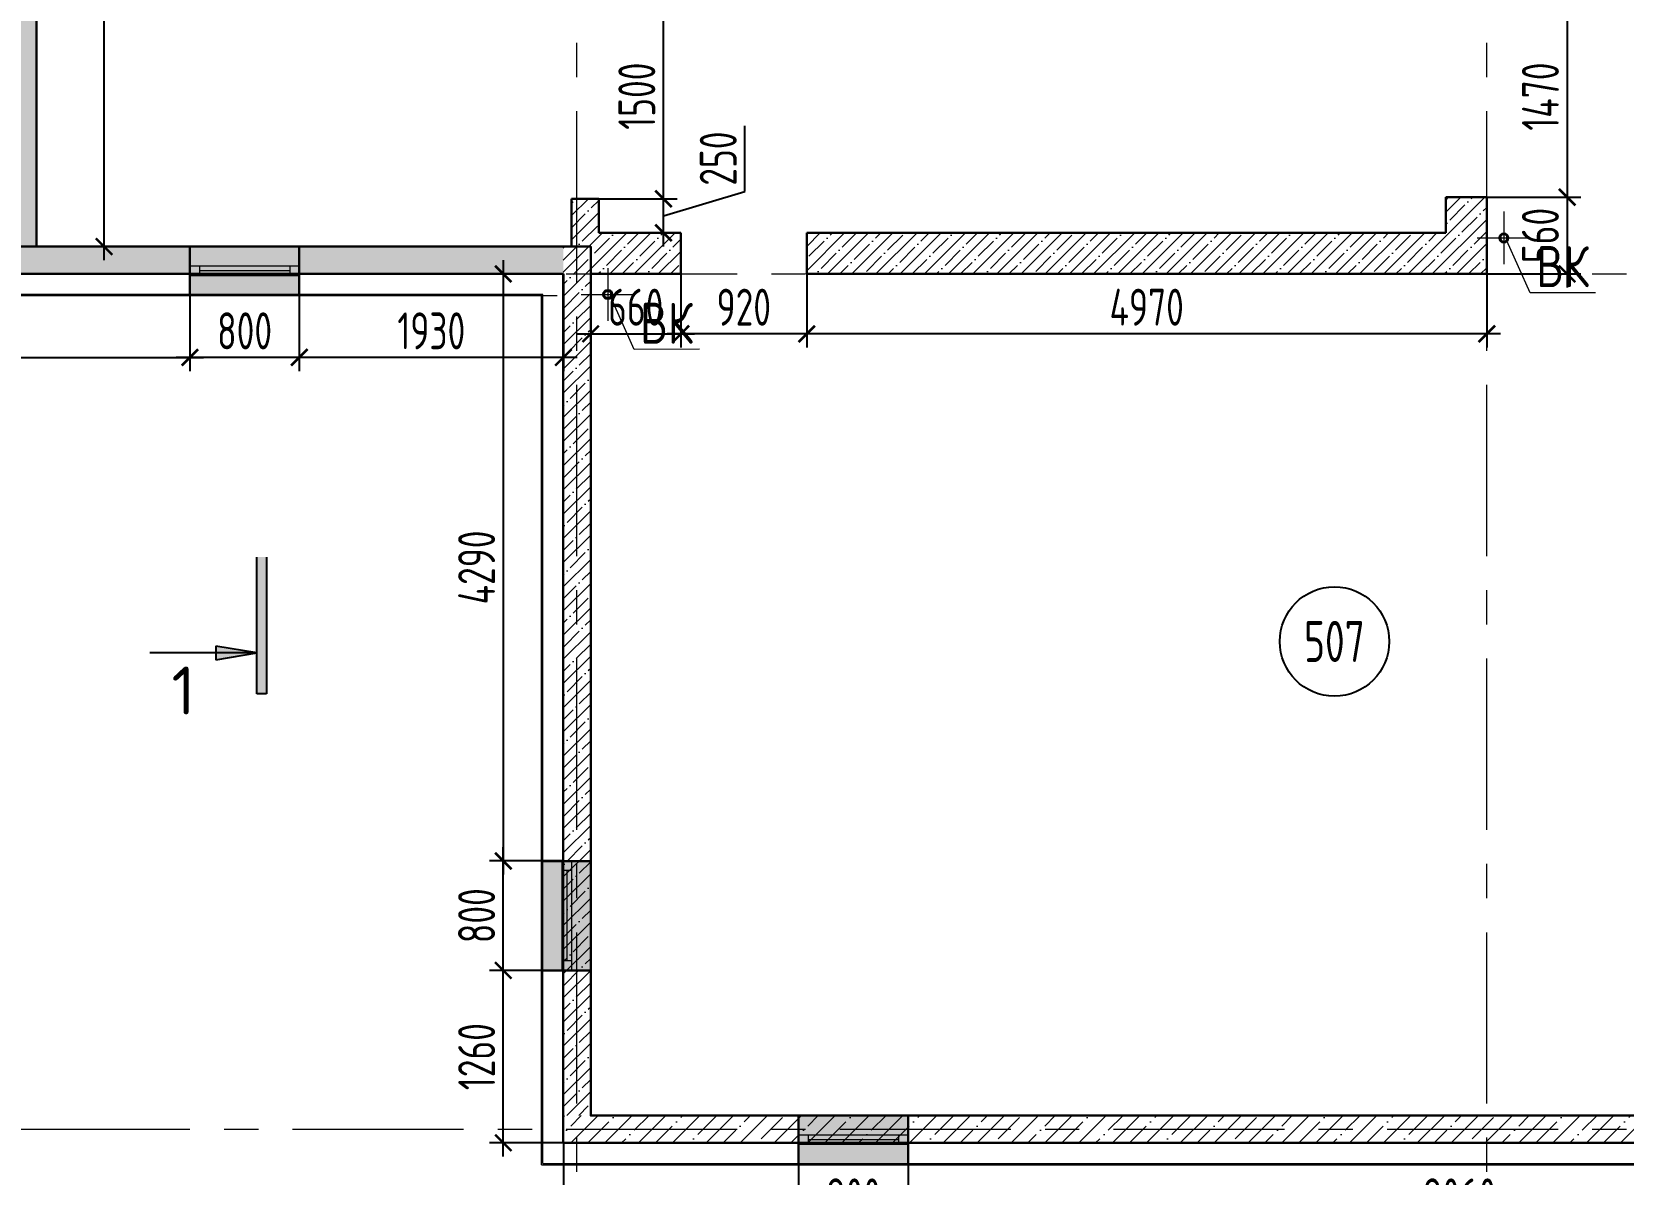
# Model space of a CAD drawing. Header units: millimetres. Extents: x -360149 to 682031, y -35655 to 209517.
# Drawn here: x 381085 to 392717, y 54877 to 63225 of the extents above; entities that cross this region are included whole.
import ezdxf
from ezdxf import colors
from ezdxf.entities.mleader import LeaderData, LeaderLine
from ezdxf.enums import TextEntityAlignment as Align
from ezdxf.math import Vec2, Vec3

# ---------------------------------------------------------------- set-up
doc = ezdxf.new("R2010")
doc.units = ezdxf.units.MM
doc.header["$MEASUREMENT"] = 0
doc.header["$PDMODE"] = 3
doc.header["$PDSIZE"] = -4
doc.linetypes.add('CENTER', pattern=[2, 1.25, -0.25, 0.25, -0.25])
doc.layers.get('0').update_dxf_attribs({"color": 250, "lineweight": 9})
doc.layers.get('Defpoints').update_dxf_attribs({"color": 6})
for name, color, linetype, lineweight in [('_ВК-К1', 14, 'Continuous', 40), ('АР_Маркер экспликации', 239, 'Continuous', 13), ('АР_Навесной фасад', 147, 'Continuous', 5), ('АР_Номер помещения', 1, 'Continuous', 25), ('АР_Окна БЛОК', 250, 'Continuous', 13), ('АР_Оси', 195, 'Continuous', 9), ('АР_Отметки', 250, 'Continuous', 15), ('АР_Помещения_площадь', 19, 'Continuous', 9), ('АР_Разрезы', 175, 'Continuous', 9), ('АР_Сущ Несущая стена', 216, 'Continuous', 30), ('АР_Штриховка монолит', 250, 'Continuous', 9), ('Подвал', 250, 'Continuous', 30), ('СТЕНЫ кирпич ЛИДЕР', 250, 'Continuous', 15)]:
    doc.layers.add(name, color=color, linetype=linetype, lineweight=lineweight)
doc.layers.add('АР_Отверстия', color=251, linetype='Continuous')
doc.layers.add('Тонкая', color=7, linetype='Continuous')
doc.layers.add('Для уточнения шахт ОВ', color=20, linetype='Continuous', lineweight=30, plot=False)
doc.styles.add('ICOCPEUR', font='isocpeur.ttf')
doc.styles.add('ISOCPEUR', font='isocpeur.ttf', dxfattribs={"width": 0.7})
doc.styles.add('METRO-STYLE', font='isocpeur.ttf', dxfattribs={"width": 0.9, "oblique": 15})
doc.styles.get("Standard").update_dxf_attribs({"font": 'isocpeur.ttf', "width": 0.7})
doc.dimstyles.new('R_100', dxfattribs={"dimtxt": 270, "dimasz": 120, "dimexe": 100, "dimexo": 0, "dimgap": 60, "dimtad": 1, "dimdec": 0, "dimrnd": 5, "dimzin": 0, "dimdsep": 46, "dimtxsty": 'ISOCPEUR', "dimblk": 'ARCHTICK', "dimcen": 0, "dimdle": 100, "dimclrd": 256, "dimclre": 256, "dimclrt": 256, "dimadec": 0, "dimazin": 0, "dimtfac": 2, "dimtdec": 0, "dimtofl": 0, "dimtmove": 1, "dimatfit": 3, "dimfxl": 1, "dimtvp": 3, "dimtolj": 1, "dimtzin": 0, "dimarcsym": 0})

# ---------------------------------------------------------------- blocks, each defined once
blk = doc.blocks.new('*U367')
at = {"true_color": 0xffffff}
h = blk.add_hatch(color=7, dxfattribs=at)
h.dxf.hatch_style = 1
h.paths.add_polyline_path([(-800, -140), (0, -140), (0, 220), (-800, 220)])
at = {"lineweight": 30}
for p, q in [((-800, -140), (-800, 220)), ((0, -140), (0, 220))]:
    blk.add_line(p, q, dxfattribs=at)
for p, q in [((0, 220), (-800, 220)), ((-800, 70), (0, 70)), ((-800, 0), (0, 0)), ((-730, 0), (-730, 70)), ((-730, 35), (-70, 35)), ((-70, 0), (-70, 70)), ((-800, -140), (0, -140)), ((-800, -140), (-800, -140)), ((-800, -140), (-800, -140)), ((0, -140), (0, -140)), ((0, -140), (0, -140))]:
    blk.add_line(p, q)
blk = doc.blocks.new('_ArchTick')
at = {"color": 0, "linetype": 'ByBlock', "const_width": 0.15}
blk.add_lwpolyline([(-0.5, -0.5), (0.5, 0.5)], dxfattribs=at)
blk = doc.blocks.new('*D774')
at = {"layer": 'Defpoints', "lineweight": -2, "ltscale": 100, "transparency": 16777216}
for p, q in [((381613, 61556), (381613, 72376)), ((381120, 72276), (381713, 72276)), ((381120, 61656), (381713, 61656))]:
    blk.add_line(p, q, dxfattribs=at)
at = {"layer": 'Defpoints', "color": 0, "ltscale": 100, "transparency": 16777216}
for p in [(381120, 72276), (381613, 72276), (381120, 61656)]:
    blk.add_point(p, dxfattribs=at)
at = {"layer": 'Defpoints', "lineweight": -2, "ltscale": 100, "transparency": 16777216, "xscale": 120, "yscale": 120, "zscale": 120}
for p, rotation in [((381613, 72276), 90), ((381613, 61656), 270)]:
    blk.add_blockref('_ArchTick', p, dxfattribs=dict(at, rotation=rotation))
at = {"layer": 'Defpoints', "lineweight": 30, "ltscale": 100, "transparency": 16777216, "insert": (381418, 66966), "char_height": 270, "attachment_point": 5, "rotation": 90, "style": 'ISOCPEUR'}
blk.add_mtext('\\A1;10620', dxfattribs=at)
blk = doc.blocks.new('*D778')
at = {"layer": 'Defpoints', "lineweight": -2, "ltscale": 100, "transparency": 16777216}
for p, q in [((386297, 62059), (386297, 62538)), ((385230, 62005), (385802, 62005)), ((385702, 61656), (385702, 62105)), ((385702, 61881), (386297, 62059)), ((385230, 61756), (385802, 61756))]:
    blk.add_line(p, q, dxfattribs=at)
at = {"layer": 'Defpoints', "color": 0, "lineweight": 13, "ltscale": 100, "transparency": 16777216}
for p in [(385230, 62005), (385702, 62005), (385230, 61756)]:
    blk.add_point(p, dxfattribs=at)
at = {"layer": 'Defpoints', "lineweight": -2, "ltscale": 100, "transparency": 16777216, "xscale": 120, "yscale": 120, "zscale": 120}
for p, rotation in [((385702, 62005), 90), ((385702, 61756), 270)]:
    blk.add_blockref('_ArchTick', p, dxfattribs=dict(at, rotation=rotation))
at = {"layer": 'Defpoints', "lineweight": 30, "ltscale": 100, "transparency": 16777216, "insert": (386102, 62299), "char_height": 270, "attachment_point": 5, "rotation": 90, "style": 'ISOCPEUR'}
blk.add_mtext('\\A1;250', dxfattribs=at)
blk = doc.blocks.new('*D670')
at = {"layer": 'Defpoints', "lineweight": -2, "ltscale": 100, "transparency": 16777216}
for p, q in [((385702, 61905), (385702, 63605)), ((385230, 63505), (385802, 63505)), ((385230, 62005), (385802, 62005))]:
    blk.add_line(p, q, dxfattribs=at)
at = {"layer": 'Defpoints', "color": 0, "lineweight": 13, "ltscale": 100, "transparency": 16777216}
for p in [(385230, 63505), (385702, 63505), (385230, 62005)]:
    blk.add_point(p, dxfattribs=at)
at = {"layer": 'Defpoints', "lineweight": -2, "ltscale": 100, "transparency": 16777216, "xscale": 120, "yscale": 120, "zscale": 120}
for p, rotation in [((385702, 63505), 90), ((385702, 62005), 270)]:
    blk.add_blockref('_ArchTick', p, dxfattribs=dict(at, rotation=rotation))
at = {"layer": 'Defpoints', "lineweight": 30, "ltscale": 100, "transparency": 16777216, "insert": (385507, 62755), "char_height": 270, "attachment_point": 5, "rotation": 90, "style": 'ISOCPEUR'}
blk.add_mtext('\\A1;1500', dxfattribs=at)
blk = doc.blocks.new('*D779')
at = {"layer": 'Defpoints', "lineweight": -2, "ltscale": 100, "transparency": 16777216}
for p, q in [((385170, 61456), (385170, 60918)), ((385829, 61456), (385829, 60918)), ((385070, 61018), (385929, 61018))]:
    blk.add_line(p, q, dxfattribs=at)
at = {"layer": 'Defpoints', "color": 0, "lineweight": 13, "ltscale": 100, "transparency": 16777216}
for p in [(385170, 61456), (385829, 61456), (385829, 61018)]:
    blk.add_point(p, dxfattribs=at)
at = {"layer": 'Defpoints', "lineweight": -2, "ltscale": 100, "transparency": 16777216, "xscale": 120, "yscale": 120, "zscale": 120, "rotation": 180}
blk.add_blockref('_ArchTick', (385170, 61018), dxfattribs=at)
at = {"layer": 'Defpoints', "lineweight": -2, "ltscale": 100, "transparency": 16777216, "xscale": 120, "yscale": 120, "zscale": 120}
blk.add_blockref('_ArchTick', (385829, 61018), dxfattribs=at)
at = {"layer": 'Defpoints', "lineweight": 30, "ltscale": 100, "transparency": 16777216, "insert": (385499, 61213), "char_height": 270, "attachment_point": 5, "style": 'ISOCPEUR'}
blk.add_mtext('\\A1;660', dxfattribs=at)
blk = doc.blocks.new('*D780')
at = {"layer": 'Defpoints', "lineweight": -2, "ltscale": 100, "transparency": 16777216}
for p, q in [((385829, 61456), (385829, 60918)), ((386749, 61456), (386749, 60918)), ((386849, 61018), (385729, 61018))]:
    blk.add_line(p, q, dxfattribs=at)
at = {"layer": 'Defpoints', "color": 0, "lineweight": 13, "ltscale": 100, "transparency": 16777216}
for p in [(385829, 61456), (386749, 61456), (385829, 61018)]:
    blk.add_point(p, dxfattribs=at)
at = {"layer": 'Defpoints', "lineweight": -2, "ltscale": 100, "transparency": 16777216, "xscale": 120, "yscale": 120, "zscale": 120, "rotation": 180}
blk.add_blockref('_ArchTick', (385829, 61018), dxfattribs=at)
at = {"layer": 'Defpoints', "lineweight": -2, "ltscale": 100, "transparency": 16777216, "xscale": 120, "yscale": 120, "zscale": 120}
blk.add_blockref('_ArchTick', (386749, 61018), dxfattribs=at)
at = {"layer": 'Defpoints', "lineweight": 30, "ltscale": 100, "transparency": 16777216, "insert": (386289, 61213), "char_height": 270, "attachment_point": 5, "style": 'ISOCPEUR'}
blk.add_mtext('\\A1;920', dxfattribs=at)
blk = doc.blocks.new('*D781')
at = {"layer": 'Defpoints', "lineweight": -2, "ltscale": 100, "transparency": 16777216}
for p, q in [((386749, 61456), (386749, 60918)), ((391720, 61456), (391720, 60918)), ((391820, 61018), (386649, 61018))]:
    blk.add_line(p, q, dxfattribs=at)
at = {"layer": 'Defpoints', "color": 0, "lineweight": 13, "ltscale": 100, "transparency": 16777216}
for p in [(386749, 61456), (391720, 61456), (386749, 61018)]:
    blk.add_point(p, dxfattribs=at)
at = {"layer": 'Defpoints', "lineweight": -2, "ltscale": 100, "transparency": 16777216, "xscale": 120, "yscale": 120, "zscale": 120, "rotation": 180}
blk.add_blockref('_ArchTick', (386749, 61018), dxfattribs=at)
at = {"layer": 'Defpoints', "lineweight": -2, "ltscale": 100, "transparency": 16777216, "xscale": 120, "yscale": 120, "zscale": 120}
blk.add_blockref('_ArchTick', (391720, 61018), dxfattribs=at)
at = {"layer": 'Defpoints', "lineweight": 30, "ltscale": 100, "transparency": 16777216, "insert": (389234, 61213), "char_height": 270, "attachment_point": 5, "style": 'ISOCPEUR'}
blk.add_mtext('\\A1;4970', dxfattribs=at)
blk = doc.blocks.new('*D782')
at = {"layer": 'Defpoints', "lineweight": -2, "ltscale": 100, "transparency": 16777216}
for p, q in [((392307, 62117), (392307, 61356)), ((391720, 62017), (392407, 62017)), ((391720, 61456), (392407, 61456))]:
    blk.add_line(p, q, dxfattribs=at)
at = {"layer": 'Defpoints', "color": 0, "lineweight": 13, "ltscale": 100, "transparency": 16777216}
for p in [(391720, 62017), (391720, 61456), (392307, 61456)]:
    blk.add_point(p, dxfattribs=at)
at = {"layer": 'Defpoints', "lineweight": -2, "ltscale": 100, "transparency": 16777216, "xscale": 120, "yscale": 120, "zscale": 120}
for p, rotation in [((392307, 62017), 90), ((392307, 61456), 270)]:
    blk.add_blockref('_ArchTick', p, dxfattribs=dict(at, rotation=rotation))
at = {"layer": 'Defpoints', "lineweight": 30, "ltscale": 100, "transparency": 16777216, "insert": (392112, 61737), "char_height": 270, "attachment_point": 5, "rotation": 90, "style": 'ISOCPEUR'}
blk.add_mtext('\\A1;560', dxfattribs=at)
blk = doc.blocks.new('*D783')
at = {"layer": 'Defpoints', "lineweight": -2, "ltscale": 100, "transparency": 16777216}
for p, q in [((392307, 63587), (392307, 61917)), ((391720, 63487), (392407, 63487)), ((391720, 62017), (392407, 62017))]:
    blk.add_line(p, q, dxfattribs=at)
at = {"layer": 'Defpoints', "color": 0, "lineweight": 13, "ltscale": 100, "transparency": 16777216}
for p in [(391720, 63487), (391720, 62017), (392307, 62017)]:
    blk.add_point(p, dxfattribs=at)
at = {"layer": 'Defpoints', "lineweight": -2, "ltscale": 100, "transparency": 16777216, "xscale": 120, "yscale": 120, "zscale": 120}
for p, rotation in [((392307, 63487), 90), ((392307, 62017), 270)]:
    blk.add_blockref('_ArchTick', p, dxfattribs=dict(at, rotation=rotation))
at = {"layer": 'Defpoints', "lineweight": 30, "ltscale": 100, "transparency": 16777216, "insert": (392112, 62752), "char_height": 270, "attachment_point": 5, "rotation": 90, "style": 'ISOCPEUR'}
blk.add_mtext('\\A1;1470', dxfattribs=at)
blk = doc.blocks.new('*D784')
at = {"layer": 'Defpoints', "lineweight": -2, "ltscale": 100, "transparency": 16777216}
for p, q in [((384970, 61456), (384970, 60746)), ((383040, 61296), (383040, 60746)), ((385070, 60846), (382940, 60846))]:
    blk.add_line(p, q, dxfattribs=at)
at = {"layer": 'Defpoints', "color": 0, "lineweight": 13, "ltscale": 100, "transparency": 16777216}
for p in [(384970, 61456), (383040, 61296), (383040, 60846)]:
    blk.add_point(p, dxfattribs=at)
at = {"layer": 'Defpoints', "lineweight": -2, "ltscale": 100, "transparency": 16777216, "xscale": 120, "yscale": 120, "zscale": 120, "rotation": 180}
blk.add_blockref('_ArchTick', (383040, 60846), dxfattribs=at)
at = {"layer": 'Defpoints', "lineweight": -2, "ltscale": 100, "transparency": 16777216, "xscale": 120, "yscale": 120, "zscale": 120}
blk.add_blockref('_ArchTick', (384970, 60846), dxfattribs=at)
at = {"layer": 'Defpoints', "lineweight": 30, "ltscale": 100, "transparency": 16777216, "insert": (384005, 61040), "char_height": 270, "attachment_point": 5, "style": 'ISOCPEUR'}
blk.add_mtext('\\A1;1930', dxfattribs=at)
blk = doc.blocks.new('*D785')
at = {"layer": 'Defpoints', "lineweight": -2, "ltscale": 100, "transparency": 16777216}
for p, q in [((382240, 61296), (382240, 60746)), ((383040, 61296), (383040, 60746)), ((383140, 60846), (382140, 60846))]:
    blk.add_line(p, q, dxfattribs=at)
at = {"layer": 'Defpoints', "color": 0, "lineweight": 13, "ltscale": 100, "transparency": 16777216}
for p in [(382240, 61296), (383040, 61296), (382240, 60846)]:
    blk.add_point(p, dxfattribs=at)
at = {"layer": 'Defpoints', "lineweight": -2, "ltscale": 100, "transparency": 16777216, "xscale": 120, "yscale": 120, "zscale": 120, "rotation": 180}
blk.add_blockref('_ArchTick', (382240, 60846), dxfattribs=at)
at = {"layer": 'Defpoints', "lineweight": -2, "ltscale": 100, "transparency": 16777216, "xscale": 120, "yscale": 120, "zscale": 120}
blk.add_blockref('_ArchTick', (383040, 60846), dxfattribs=at)
at = {"layer": 'Defpoints', "lineweight": 30, "ltscale": 100, "transparency": 16777216, "insert": (382640, 61040), "char_height": 270, "attachment_point": 5, "style": 'ISOCPEUR'}
blk.add_mtext('\\A1;800', dxfattribs=at)
blk = doc.blocks.new('*D786')
at = {"layer": 'Defpoints', "lineweight": -2, "ltscale": 100, "transparency": 16777216}
for p, q in [((377090, 61456), (377090, 60746)), ((382240, 61306), (382240, 60746)), ((376990, 60846), (382340, 60846))]:
    blk.add_line(p, q, dxfattribs=at)
at = {"layer": 'Defpoints', "color": 0, "lineweight": 13, "ltscale": 100, "transparency": 16777216}
for p in [(377090, 61456), (382240, 61306), (382240, 60846)]:
    blk.add_point(p, dxfattribs=at)
at = {"layer": 'Defpoints', "lineweight": -2, "ltscale": 100, "transparency": 16777216, "xscale": 120, "yscale": 120, "zscale": 120, "rotation": 180}
blk.add_blockref('_ArchTick', (377090, 60846), dxfattribs=at)
at = {"layer": 'Defpoints', "lineweight": -2, "ltscale": 100, "transparency": 16777216, "xscale": 120, "yscale": 120, "zscale": 120}
blk.add_blockref('_ArchTick', (382240, 60846), dxfattribs=at)
at = {"layer": 'Defpoints', "lineweight": 30, "ltscale": 100, "transparency": 16777216, "insert": (379665, 61041), "char_height": 270, "attachment_point": 5, "style": 'ISOCPEUR'}
blk.add_mtext('\\A1;5150', dxfattribs=at)
blk = doc.blocks.new('*D787')
at = {"layer": 'Defpoints', "lineweight": -2, "ltscale": 100, "transparency": 16777216}
for p, q in [((384531, 55006), (384531, 56466)), ((384970, 56366), (384431, 56366)), ((384970, 55106), (384431, 55106))]:
    blk.add_line(p, q, dxfattribs=at)
at = {"layer": 'Defpoints', "color": 0, "lineweight": 13, "ltscale": 100, "transparency": 16777216}
for p in [(384531, 56366), (384970, 56366), (384970, 55106)]:
    blk.add_point(p, dxfattribs=at)
at = {"layer": 'Defpoints', "lineweight": -2, "ltscale": 100, "transparency": 16777216, "xscale": 120, "yscale": 120, "zscale": 120}
for p, rotation in [((384531, 56366), 90), ((384531, 55106), 270)]:
    blk.add_blockref('_ArchTick', p, dxfattribs=dict(at, rotation=rotation))
at = {"layer": 'Defpoints', "lineweight": 30, "ltscale": 100, "transparency": 16777216, "insert": (384336, 55736), "char_height": 270, "attachment_point": 5, "rotation": 90, "style": 'ISOCPEUR'}
blk.add_mtext('\\A1;1260', dxfattribs=at)
blk = doc.blocks.new('*D791')
at = {"layer": 'Defpoints', "lineweight": -2, "ltscale": 100, "transparency": 16777216}
for p, q in [((384531, 56266), (384531, 57266)), ((384810, 57166), (384431, 57166)), ((384810, 56366), (384431, 56366))]:
    blk.add_line(p, q, dxfattribs=at)
at = {"layer": 'Defpoints', "color": 0, "lineweight": 13, "ltscale": 100, "transparency": 16777216}
for p in [(384531, 57166), (384810, 57166), (384810, 56366)]:
    blk.add_point(p, dxfattribs=at)
at = {"layer": 'Defpoints', "lineweight": -2, "ltscale": 100, "transparency": 16777216, "xscale": 120, "yscale": 120, "zscale": 120}
for p, rotation in [((384531, 57166), 90), ((384531, 56366), 270)]:
    blk.add_blockref('_ArchTick', p, dxfattribs=dict(at, rotation=rotation))
at = {"layer": 'Defpoints', "lineweight": 30, "ltscale": 100, "transparency": 16777216, "insert": (384336, 56766), "char_height": 270, "attachment_point": 5, "rotation": 90, "style": 'ISOCPEUR'}
blk.add_mtext('\\A1;800', dxfattribs=at)
blk = doc.blocks.new('*D792')
at = {"layer": 'Defpoints', "lineweight": -2, "ltscale": 100, "transparency": 16777216}
for p, q in [((384531, 61556), (384531, 57066)), ((384970, 61456), (384431, 61456)), ((384970, 57166), (384431, 57166))]:
    blk.add_line(p, q, dxfattribs=at)
at = {"layer": 'Defpoints', "color": 0, "lineweight": 13, "ltscale": 100, "transparency": 16777216}
for p in [(384970, 61456), (384531, 57166), (384970, 57166)]:
    blk.add_point(p, dxfattribs=at)
at = {"layer": 'Defpoints', "lineweight": -2, "ltscale": 100, "transparency": 16777216, "xscale": 120, "yscale": 120, "zscale": 120}
for p, rotation in [((384531, 61456), 90), ((384531, 57166), 270)]:
    blk.add_blockref('_ArchTick', p, dxfattribs=dict(at, rotation=rotation))
at = {"layer": 'Defpoints', "lineweight": 30, "ltscale": 100, "transparency": 16777216, "insert": (384336, 59311), "char_height": 270, "attachment_point": 5, "rotation": 90, "style": 'ISOCPEUR'}
blk.add_mtext('\\A1;4290', dxfattribs=at)
blk = doc.blocks.new('*D793')
at = {"layer": 'Defpoints', "lineweight": -2, "ltscale": 100, "transparency": 16777216}
for p, q in [((384970, 55106), (384970, 54364)), ((386690, 55054), (386690, 54364)), ((384870, 54464), (386790, 54464))]:
    blk.add_line(p, q, dxfattribs=at)
at = {"layer": 'Defpoints', "color": 0, "lineweight": 13, "ltscale": 100, "transparency": 16777216}
for p in [(384970, 55106), (386690, 55054), (386690, 54464)]:
    blk.add_point(p, dxfattribs=at)
at = {"layer": 'Defpoints', "lineweight": -2, "ltscale": 100, "transparency": 16777216, "xscale": 120, "yscale": 120, "zscale": 120, "rotation": 180}
blk.add_blockref('_ArchTick', (384970, 54464), dxfattribs=at)
at = {"layer": 'Defpoints', "lineweight": -2, "ltscale": 100, "transparency": 16777216, "xscale": 120, "yscale": 120, "zscale": 120}
blk.add_blockref('_ArchTick', (386690, 54464), dxfattribs=at)
at = {"layer": 'Defpoints', "lineweight": 30, "ltscale": 100, "transparency": 16777216, "insert": (385830, 54659), "char_height": 270, "attachment_point": 5, "style": 'ISOCPEUR'}
blk.add_mtext('\\A1;1720', dxfattribs=at)
blk = doc.blocks.new('*D794')
at = {"layer": 'Defpoints', "lineweight": -2, "ltscale": 100, "transparency": 16777216}
for p, q in [((386690, 54946), (386690, 54416)), ((387490, 54946), (387490, 54416)), ((386590, 54516), (387590, 54516))]:
    blk.add_line(p, q, dxfattribs=at)
at = {"layer": 'Defpoints', "color": 0, "lineweight": 13, "ltscale": 100, "transparency": 16777216}
for p in [(386690, 54946), (387490, 54946), (387490, 54516)]:
    blk.add_point(p, dxfattribs=at)
at = {"layer": 'Defpoints', "lineweight": -2, "ltscale": 100, "transparency": 16777216, "xscale": 120, "yscale": 120, "zscale": 120, "rotation": 180}
blk.add_blockref('_ArchTick', (386690, 54516), dxfattribs=at)
at = {"layer": 'Defpoints', "lineweight": -2, "ltscale": 100, "transparency": 16777216, "xscale": 120, "yscale": 120, "zscale": 120}
blk.add_blockref('_ArchTick', (387490, 54516), dxfattribs=at)
at = {"layer": 'Defpoints', "lineweight": 30, "ltscale": 100, "transparency": 16777216, "insert": (387090, 54711), "char_height": 270, "attachment_point": 5, "style": 'ISOCPEUR'}
blk.add_mtext('\\A1;800', dxfattribs=at)
blk = doc.blocks.new('*D673')
at = {"layer": 'Defpoints', "lineweight": -2, "ltscale": 100, "transparency": 16777216}
for p, q in [((387490, 54946), (387490, 54416)), ((395550, 54946), (395550, 54416)), ((387390, 54516), (395650, 54516))]:
    blk.add_line(p, q, dxfattribs=at)
at = {"layer": 'Defpoints', "color": 0, "lineweight": 13, "ltscale": 100, "transparency": 16777216}
for p in [(387490, 54946), (395550, 54946), (395550, 54516)]:
    blk.add_point(p, dxfattribs=at)
at = {"layer": 'Defpoints', "lineweight": -2, "ltscale": 100, "transparency": 16777216, "xscale": 120, "yscale": 120, "zscale": 120, "rotation": 180}
blk.add_blockref('_ArchTick', (387490, 54516), dxfattribs=at)
at = {"layer": 'Defpoints', "lineweight": -2, "ltscale": 100, "transparency": 16777216, "xscale": 120, "yscale": 120, "zscale": 120}
blk.add_blockref('_ArchTick', (395550, 54516), dxfattribs=at)
at = {"layer": 'Defpoints', "lineweight": 30, "ltscale": 100, "transparency": 16777216, "insert": (391520, 54711), "char_height": 270, "attachment_point": 5, "style": 'ISOCPEUR'}
blk.add_mtext('\\A1;8060', dxfattribs=at)
blk = doc.blocks.new('_DotSmall')
at = {"color": 0, "linetype": 'ByBlock', "const_width": 0.5}
blk.add_lwpolyline([(-0.0625, 0, 1), (0.0625, 0, 1)], format="xyb", close=True, dxfattribs=at)
blk = doc.blocks.new('A$C60573c2e')
at = {"layer": 'АР_Разрезы', "ltscale": 100}
h = blk.add_hatch(color=5, dxfattribs=at)
h.dxf.hatch_style = 1
h.paths.add_polyline_path([(59606, -71214), (59676, -71214), (59676, -72214), (59606, -72214)])
h.paths.add_polyline_path([(59306, -71864), (59606, -71914), (59306, -71914)])
h.paths.add_polyline_path([(59306, -71914), (59606, -71914), (59306, -71964)])
at = {"layer": 'АР_Разрезы', "color": 5, "lineweight": 25, "ltscale": 100}
for p, q in [((59606, -72214), (59606, -71214)), ((59676, -71214), (59676, -72214)), ((59606, -71914), (59306, -71864)), ((59306, -71864), (59306, -71964)), ((59306, -71964), (59606, -71914)), ((59676, -72214), (59606, -72214))]:
    blk.add_line(p, q, dxfattribs=at)
blk.add_lwpolyline([(59606, -71914), (58822, -71914)], dxfattribs=at)
at = {"layer": 'АР_Разрезы', "color": 5, "lineweight": 25, "ltscale": 100, "insert": (59156, -72014), "char_height": 350, "width": 583.33, "attachment_point": 3, "style": 'METRO-STYLE'}
blk.add_mtext('{\\Q0;\\W1;1}', dxfattribs=at)
blk = doc.blocks.new('A$C6552fe61')
at = {"layer": '_ВК-К1', "color": 18, "lineweight": 9, "ltscale": 100, "true_color": 0x000000}
for p, q in [((0, 192), (0, -192)), ((-195, 0), (195, 0))]:
    blk.add_line(p, q, dxfattribs=at)
blk = doc.blocks.new('*U1720')
at = {"layer": 'АР_Номер помещения', "color": 7}
blk.add_circle((-12330, -21433), 400, dxfattribs=at)
at = {"layer": 'АР_Помещения_площадь', "color": 7}
blk.add_line((-5632, -24502), (-6054, -24502), dxfattribs=at)
at = {"color": 7, "style": 'ISOCPEUR', "width": 0.7, "flags": 1}
blk.add_attdef('КАТЕГОРИЯ', (-499, -2092), '', height=250, dxfattribs=at)
at = {"layer": 'АР_Номер помещения', "color": 7, "style": 'ISOCPEUR', "width": 0.7}
blk.add_attdef('НОМЕР_ПОМЕЩЕНИЯ', text='', height=300, dxfattribs=at).set_placement((-12330, -21433), align=Align.MIDDLE_CENTER)
at = {"layer": 'АР_Помещения_площадь', "color": 7, "lineweight": 30, "width": 0.7, "flags": 104}
blk.add_attdef('ИМЯ_ПОМЕЩЕНИЯ', text='', height=100, dxfattribs=at).set_placement((158, 1217), align=Align.MIDDLE_CENTER)
at = {"layer": 'АР_Помещения_площадь', "color": 7, "style": 'ISOCPEUR', "width": 0.7}
blk.add_attdef('ПЛОЩАДЬ_ПОМЕЩЕНИЯ', text='', height=200, dxfattribs=at).set_placement((-5627, -24256), align=Align.MIDDLE_RIGHT)

msp = doc.modelspace()

# ---------------------------------------------------------------- hatches: boundary and pattern name
at = {"layer": 'АР_Штриховка монолит', "ltscale": 100}
h = msp.add_hatch(dxfattribs=at)
h.set_pattern_fill('ANSI35', color=256, scale=500)
h.paths.add_polyline_path([(384969.71, 61655.68), (381119.61, 61655.68), (381119.61, 70355.68), (380919.71, 70355.68), (380919.71, 61655.68), (380769.61, 61655.81), (380769.61, 61455.68), (380769.61, 61655.81), (377289.71, 61655.68), (377289.69, 61805.81), (377289.66, 63505.81), (377289.64, 68170.68), (377089.61, 68170.68), (377089.61, 69670.68), (377289.63, 69670.68), (377289.61, 70995.68), (378479.61, 70995.68), (380499.47, 70995.68), (380919.61, 70995.68), (380919.61, 70355.68), (381119.66, 70355.68), (381119.57, 72275.68), (380919.61, 72275.68), (380919.71, 71195.68), (378479.61, 71195.69), (378479.61, 70995.68), (378479.61, 71195.69), (378479.61, 71195.69), (378479.61, 70995.68), (380339.47, 70995.68), (378479.61, 70995.68), (379649.61, 70995.68), (379649.61, 71195.68), (378479.61, 71195.69), (377289.61, 71195.68), (377089.61, 71195.68), (350674.61, 71195.68), (350674.61, 70995.68), (377089.71, 70995.68), (377089.71, 69670.68), (377089.71, 68170.68), (377089.71, 61805.81), (377289.61, 61805.81), (377089.71, 61805.81), (377089.71, 61455.68), (377439.61, 61455.68), (380769.61, 61455.68), (384969.71, 61455.68)])
h = msp.add_hatch(dxfattribs=at)
h.set_pattern_fill('ANSI35', color=256, scale=500)
h.paths.add_polyline_path([(385029.61, 61655.68), (384969.61, 61655.68), (384969.61, 61455.68), (384969.61, 55305.68), (385169.61, 55305.68), (385169.61, 61455.68), (385828.95, 61455.68), (385828.95, 61755.68), (385229.61, 61755.68), (385229.61, 62005.41), (385029.61, 62005.41)])
h = msp.add_hatch(dxfattribs=at)
h.set_pattern_fill('ANSI35', color=256, scale=500)
h.paths.add_polyline_path([(391419.61, 61755.68), (386748.95, 61755.68), (386748.95, 61455.68), (391719.61, 61455.68), (391719.61, 62017.39), (391419.61, 62017.39)])
h = msp.add_hatch(dxfattribs=at)
h.set_pattern_fill('ANSI35', color=256, scale=700)
h.set_pattern_definition([(45, (-622033.2, 165205.58), (-123.743687, 123.743687), []), (45, (-621909.45, 165205.58), (-123.743687, 123.743687), [218.75, -43.75, 0, -43.75])])
h.paths.add_polyline_path([(385169.61, 55305.68), (384969.61, 55305.68), (384969.61, 55105.68), (397869.61, 55105.68), (397869.61, 55305.68)])

# ---------------------------------------------------------------- linework, layer by layer
at = {"layer": '_ВК-К1', "color": 18, "lineweight": 9, "ltscale": 100, "true_color": 0x000000}
for p, q in [((391742.83, 61719.28), (391946.74, 61719.28)), ((385192.66, 61305.68), (385396.57, 61305.68))]:
    msp.add_line(p, q, dxfattribs=at)
at = {"layer": '_ВК-К1', "color": 18, "lineweight": 40, "ltscale": 100, "true_color": 0x000000}
for centre in [(391844.78, 61719.28), (385294.61, 61305.68)]:
    msp.add_circle(centre, 30, dxfattribs=at)
at = {"layer": 'Defpoints', "color": 3, "lineweight": 30, "ltscale": 100}
msp.add_lwpolyline([(380919.61, 74865.68), (385229.61, 74865.68), (385229.61, 82485.68), (391519.61, 82485.68), (391719.61, 64615.68), (397869.61, 64615.68), (397869.61, 55305.68), (385169.61, 55305.68), (385169.61, 61655.68), (377289.61, 61655.68)], dxfattribs=at)
at = {"layer": 'АР_Навесной фасад', "ltscale": 100}
for p, q in [((384819.61, 61305.68), (380769.61, 61305.68)), ((384819.61, 54955.68), (384819.61, 61305.68)), ((384924.96, 61295.68), (376929.61, 61295.68)), ((384809.61, 61295.68), (380769.61, 61295.68)), ((384809.61, 54945.68), (384809.61, 61295.68))]:
    msp.add_line(p, q, dxfattribs=at)
at = {"layer": 'АР_Навесной фасад', "color": 18, "ltscale": 100, "true_color": 0x000000}
for points in [[(384809.61, 54945.68), (398229.6, 54945.68)], [(384819.61, 54955.68), (398219.6, 54955.68)]]:
    msp.add_lwpolyline(points, dxfattribs=at)
at = {"layer": 'АР_Оси', "linetype": 'CENTER', "ltscale": 1000}
for p, q in [((385069.61, 53394.41), (385069.61, 87701.89)), ((391719.61, 53394.41), (391719.61, 87701.89)), ((316990.86, 61455.68), (400588.02, 61455.68)), ((316990.86, 55205.68), (400588.02, 55205.68))]:
    msp.add_line(p, q, dxfattribs=at)
at = {"layer": 'АР_Сущ Несущая стена', "ltscale": 100}
for p, q in [((381119.61, 72275.68), (381119.61, 61655.68)), ((385029.61, 62005.41), (385029.61, 61655.68)), ((385229.61, 62005.41), (385029.61, 62005.41)), ((385229.61, 62005.41), (385229.61, 61755.68)), ((391419.61, 61755.68), (391419.61, 62017.39)), ((391419.61, 62017.39), (391719.61, 62017.39)), ((391719.61, 62017.39), (391719.61, 61455.68)), ((385029.61, 61655.68), (381119.61, 61655.68)), ((385828.95, 61755.68), (385229.61, 61755.68)), ((385828.95, 61455.68), (385828.95, 61755.68)), ((391419.61, 61755.68), (386748.95, 61755.68)), ((386748.95, 61455.68), (386748.95, 61755.68)), ((384969.61, 61455.68), (380769.61, 61455.68)), ((384969.61, 61455.68), (384969.61, 55105.68)), ((385828.95, 61455.68), (385169.61, 61455.68)), ((385169.61, 61455.68), (385169.61, 55305.68)), ((391719.61, 61455.68), (386748.95, 61455.68)), ((385169.61, 55305.68), (397869.61, 55305.68)), ((384969.61, 55105.68), (398069.61, 55105.68))]:
    msp.add_line(p, q, dxfattribs=at)
msp.add_lwpolyline([(350332.03, 61655.68), (342354.6, 61655.68), (342354.85, 55305.68), (329654.61, 55305.68), (329654.25, 64615.68), (336004.61, 64615.68), (336004.61, 82485.68), (346719.61, 82485.68), (346719.61, 86350.68), (380919.61, 86350.68), (380919.61, 82485.68), (391519.61, 82485.68), (391519.61, 64615.68), (397869.98, 64615.68), (397869.98, 55305.68), (385169.61, 55305.68), (385169.61, 61655.68), (380769.61, 61655.68)], dxfattribs=at)
at = {"layer": 'Для уточнения шахт ОВ', "color": 1, "lineweight": 9, "ltscale": 500}
for points in [[(392514.27, 61318.98), (392036.54, 61317.24), (391865.86, 61697.94)], [(392514.27, 61318.98), (392036.54, 61317.24), (391865.86, 61697.94)], [(392514.27, 61318.98), (392036.54, 61317.24), (391865.86, 61697.94)], [(385964.1, 60905.38), (385486.37, 60903.64), (385316.59, 61285.26)], [(385964.1, 60905.38), (385486.37, 60903.64), (385316.59, 61285.26)], [(385964.1, 60905.38), (385486.37, 60903.64), (385316.59, 61285.26)]]:
    msp.add_lwpolyline(points, dxfattribs=at)
at = {"layer": 'СТЕНЫ кирпич ЛИДЕР', "linetype": 'Continuous', "ltscale": 100}
msp.add_lwpolyline([(388396.33, 55305.68), (388276.33, 55305.68)], dxfattribs=at)

# ---------------------------------------------------------------- block references
at = {"layer": 'АР_Маркер экспликации', "color": 7}
ref = msp.add_blockref('*U1720', (402936.44, 80202.9), dxfattribs=at)
ref.add_attrib('НОМЕР_ПОМЕЩЕНИЯ', '507', dxfattribs={"layer": 'АР_Номер помещения', "color": 7, "height": 300, "style": 'ISOCPEUR', "width": 0.7}).set_placement((390606.43, 58770.16), align=Align.MIDDLE_CENTER)
ref.add_attrib('ПЛОЩАДЬ_ПОМЕЩЕНИЯ', '149.26', dxfattribs={"layer": 'АР_Помещения_площадь', "color": 7, "height": 200, "style": 'ISOCPEUR', "width": 0.7}).set_placement((397309.57, 55947.19), align=Align.MIDDLE_RIGHT)
at = {"layer": 'АР_Окна БЛОК', "xscale": -1}
for p, rotation in [((383039.61, 61515.68), 180), ((385029.61, 56365.68), 90), ((387489.61, 55165.68), 180)]:
    msp.add_blockref('*U367', p, dxfattribs=dict(at, rotation=rotation))
at = {"layer": 'Подвал', "lineweight": 13, "ltscale": 500}
for p in [(391844.78, 61719.28), (385294.61, 61305.68)]:
    msp.add_blockref('A$C6552fe61', p, dxfattribs=at)
at = {"layer": 'Тонкая', "color": 31, "ltscale": 100, "true_color": 0xfecc66}
msp.add_blockref('A$C60573c2e', (323124.55, 130600.68), dxfattribs=at)

# ---------------------------------------------------------------- texts
at = {"layer": 'АР_Отверстия', "color": 1, "ltscale": 100, "char_height": 300, "attachment_point": 5, "line_spacing_factor": 0.7, "style": 'ICOCPEUR'}
for insert in [(392274.23, 61509.16), (385724.07, 61095.56)]:
    msp.add_mtext('\\A1;{\\W0.8;ВК}', dxfattribs=dict(at, insert=insert))

# ---------------------------------------------------------------- dimensions: what is measured, and where the dimension line sits
at = {"layer": 'Defpoints', "color": 3, "lineweight": 30, "ltscale": 100}
for base, p1, p2, picture, middle in [((381612.5, 72275.68), (381119.61, 61655.68), (381119.61, 72275.68), '*D774', (381417.5, 66965.68)), ((385702, 63505.41), (385229.61, 62005.41), (385229.61, 63505.41), '*D670', (385507, 62755.41)), ((392306.5, 62017.39), (391719.61, 63487.39), (391719.61, 62017.39), '*D783', (392111.5, 62752.39)), ((385702, 62005.41), (385229.61, 61755.68), (385229.61, 62005.41), '*D778', (386102, 62119.04)), ((392306.5, 61455.68), (391719.61, 62017.39), (391719.61, 61455.68), '*D782', (392111.5, 61736.54)), ((384530.5, 57165.68), (384969.61, 61455.68), (384969.61, 57165.68), '*D792', (384335.5, 59310.68)), ((384530.5, 57165.68), (384809.61, 56365.68), (384809.61, 57165.68), '*D791', (384335.5, 56765.68)), ((384530.5, 56365.68), (384969.61, 55105.68), (384969.61, 56365.68), '*D787', (384335.5, 55735.68))]:
    dim = msp.add_linear_dim(base=base, p1=p1, p2=p2, angle=90, dimstyle='R_100', override={"dimpost": '\\X', "dimfxl": 2.5, "dimarcsym": 1}, dxfattribs=at)
    dim.commit()
    dim.dimension.update_dxf_attribs({"geometry": picture, "text_midpoint": middle})
for base, p1, p2, picture, middle in [((382239.61, 60845.5), (377089.61, 61455.68), (382239.61, 61305.68), '*D786', (379664.61, 61040.5)), ((383039.61, 60845.5), (384969.61, 61455.68), (383039.61, 61295.68), '*D784', (384004.61, 61040.5)), ((385828.95, 61018), (385169.61, 61455.68), (385828.95, 61455.68), '*D779', (385499.28, 61213)), ((385828.95, 61018), (386748.95, 61455.68), (385828.95, 61455.68), '*D780', (386288.95, 61213)), ((386748.95, 61018), (391719.61, 61455.68), (386748.95, 61455.68), '*D781', (389234.28, 61213)), ((382239.61, 60845.5), (383039.61, 61295.68), (382239.61, 61295.68), '*D785', (382639.61, 61040.5)), ((386689.61, 54463.87), (384969.61, 55105.68), (386689.61, 55053.55), '*D793', (385829.61, 54658.87)), ((387489.61, 54516), (386689.61, 54945.68), (387489.61, 54945.68), '*D794', (387089.61, 54711)), ((395549.61, 54516), (387489.61, 54945.68), (395549.61, 54945.68), '*D673', (391519.61, 54711))]:
    dim = msp.add_linear_dim(base=base, p1=p1, p2=p2, dimstyle='R_100', override={"dimpost": '\\X', "dimfxl": 2.5, "dimarcsym": 1}, dxfattribs=at)
    dim.commit()
    dim.dimension.update_dxf_attribs({"geometry": picture, "text_midpoint": middle})

# ---------------------------------------------------------------- leaders
at = {"layer": 'АР_Отметки'}
ml = msp.add_multileader_mtext('Standard', dxfattribs=at)
ml.set_content('Л.4', color=256, style='ISOCPEUR')
ml.set_leader_properties(color=256, linetype='Continuous', lineweight=-1)
ml.set_arrow_properties(name='DOTSMALL')
ml.build(insert=Vec2(0, 0))
ml.multileader.update_dxf_attribs({"has_text_frame": 1, "text_left_attachment_type": 4, "text_right_attachment_type": 4, "dogleg_length": 100, "arrow_head_size": 180})
ctx = ml.context
ctx.base_point, ctx.char_height, ctx.arrow_head_size, ctx.landing_gap_size, ctx.plane_origin = Vec3(492034.94, 129862.56), 250, 180, 50, Vec3(520155.38, 117704.9)
ctx.left_attachment, ctx.right_attachment = 4, 4
notes = []
notes.append((ctx, [(0, (0, 0, 0), (0, 0), (1, 0), 1, [])]))
ctx.mtext.insert, ctx.mtext.width, ctx.mtext.line_spacing_style, ctx.mtext.flow_direction = Vec3(492084.94, 130195.89), 852.697, 2, 5
ml = msp.add_multileader_mtext('Standard', dxfattribs=at)
ml.set_content('+13,700', color=256, style='ISOCPEUR')
ml.set_leader_properties(color=256, linetype='Continuous', lineweight=-1)
ml.set_arrow_properties(name='DOTSMALL')
ml.build(insert=Vec2(0, 0))
ml.multileader.update_dxf_attribs({"has_text_frame": 1, "text_left_attachment_type": 4, "text_right_attachment_type": 4, "dogleg_length": 100, "arrow_head_size": 180})
ctx = ml.context
ctx.base_point, ctx.char_height, ctx.arrow_head_size, ctx.landing_gap_size, ctx.plane_origin = Vec3(384014.89, 81893.81), 250, 180, 50, Vec3(383765.52, 81232.99)
ctx.left_attachment, ctx.right_attachment = 4, 4
notes.append((ctx, [(0, (0, 0, 0), (0, 0), (1, 0), 1, [])]))
ctx.mtext.insert, ctx.mtext.width, ctx.mtext.line_spacing_style, ctx.mtext.flow_direction = Vec3(384064.89, 82227.15), 852.697, 2, 5
ml = msp.add_multileader_mtext('Standard', dxfattribs=at)
ml.set_content('Л.1', color=256, style='ISOCPEUR')
ml.set_leader_properties(color=256, linetype='Continuous', lineweight=-1)
ml.set_arrow_properties(name='DOTSMALL')
ml.build(insert=Vec2(0, 0))
ml.multileader.update_dxf_attribs({"has_text_frame": 1, "text_left_attachment_type": 4, "text_right_attachment_type": 4, "dogleg_length": 100, "arrow_head_size": 180})
ctx = ml.context
ctx.base_point, ctx.char_height, ctx.arrow_head_size, ctx.landing_gap_size, ctx.plane_origin = Vec3(381447.11, 81026.53, 0), 250, 180, 50, Vec3(368551.08, 68485.68, 0)
ctx.left_attachment, ctx.right_attachment = 4, 4
notes.append((ctx, [(0, (0, 0, 0), (0, 0), (1, 0), 1, [])]))
ctx.mtext.insert, ctx.mtext.width, ctx.mtext.line_spacing_style, ctx.mtext.flow_direction = Vec3(381497.11, 81359.86, 0), 852.697, 2, 5
ml = msp.add_multileader_mtext('Standard', dxfattribs=at)
ml.set_content('+19,400', color=256, style='ISOCPEUR')
ml.set_leader_properties(color=256, linetype='Continuous', lineweight=-1)
ml.set_arrow_properties(name='DOTSMALL')
ml.build(insert=Vec2(0, 0))
ml.multileader.update_dxf_attribs({"has_text_frame": 1, "text_left_attachment_type": 4, "text_right_attachment_type": 4, "dogleg_length": 100, "arrow_head_size": 180})
ctx = ml.context
ctx.base_point, ctx.char_height, ctx.arrow_head_size, ctx.landing_gap_size, ctx.plane_origin = Vec3(521638.62, 76875.13), 250, 180, 50, Vec3(521557.22, 75164.44)
ctx.left_attachment, ctx.right_attachment = 4, 4
notes.append((ctx, [(0, (0, 0, 0), (0, 0), (1, 0), 1, [])]))
ctx.mtext.insert, ctx.mtext.width, ctx.mtext.defined_height, ctx.mtext.line_spacing_style, ctx.mtext.flow_direction = Vec3(521688.62, 77208.46), 696.0353, 776.46, 2, 5
ml = msp.add_multileader_mtext('Standard', dxfattribs=at)
ml.set_content('+19,400', color=256, style='ISOCPEUR')
ml.set_leader_properties(color=256, linetype='Continuous', lineweight=-1)
ml.set_arrow_properties(name='DOTSMALL')
ml.build(insert=Vec2(0, 0))
ml.multileader.update_dxf_attribs({"has_text_frame": 1, "text_left_attachment_type": 4, "text_right_attachment_type": 4, "dogleg_length": 100, "arrow_head_size": 180})
ctx = ml.context
ctx.base_point, ctx.char_height, ctx.arrow_head_size, ctx.landing_gap_size, ctx.plane_origin = Vec3(481272.79, 76579.15), 250, 180, 50, Vec3(481275.76, 74391.8)
ctx.left_attachment, ctx.right_attachment = 4, 4
notes.append((ctx, [(0, (0, 0, 0), (0, 0), (1, 0), 1, [])]))
ctx.mtext.insert, ctx.mtext.width, ctx.mtext.defined_height, ctx.mtext.line_spacing_style, ctx.mtext.flow_direction = Vec3(481322.79, 76912.48), 696.0353, 776.46, 2, 5
ml = msp.add_multileader_mtext('Standard', dxfattribs=at)
ml.set_content('+15,850', color=256, style='ISOCPEUR')
ml.set_leader_properties(color=256, linetype='Continuous', lineweight=-1)
ml.set_arrow_properties(name='DOTSMALL')
ml.build(insert=Vec2(0, 0))
ml.multileader.update_dxf_attribs({"has_text_frame": 1, "text_left_attachment_type": 4, "text_right_attachment_type": 4, "dogleg_length": 100, "arrow_head_size": 180})
ctx = ml.context
ctx.base_point, ctx.char_height, ctx.arrow_head_size, ctx.landing_gap_size, ctx.plane_origin = Vec3(381319.93, 75537.42), 250, 180, 50, Vec3(382244.93, 73193.83)
ctx.left_attachment, ctx.right_attachment = 4, 4
notes.append((ctx, [(0, (0, 0, 0), (0, 0), (1, 0), 1, [])]))
ctx.mtext.insert, ctx.mtext.width, ctx.mtext.line_spacing_style, ctx.mtext.flow_direction = Vec3(381369.93, 75870.75), 852.697, 2, 5
for ctx, leaders in notes:
    for number, flags, end, landing, length, lines in leaders:
        leader = LeaderData()
        leader.index, (leader.has_last_leader_line, leader.has_dogleg_vector, leader.attachment_direction) = number, flags
        leader.last_leader_point, leader.dogleg_vector, leader.dogleg_length = Vec3(end), Vec3(landing), length
        for number, points, colour, breaks in lines:
            line = LeaderLine()
            line.index, line.vertices, line.color, line.breaks = number, Vec3.list(points), colors.encode_raw_color(colour), breaks
            leader.lines.append(line)
        ctx.leaders.append(leader)

doc.saveas('drawing.dxf')
